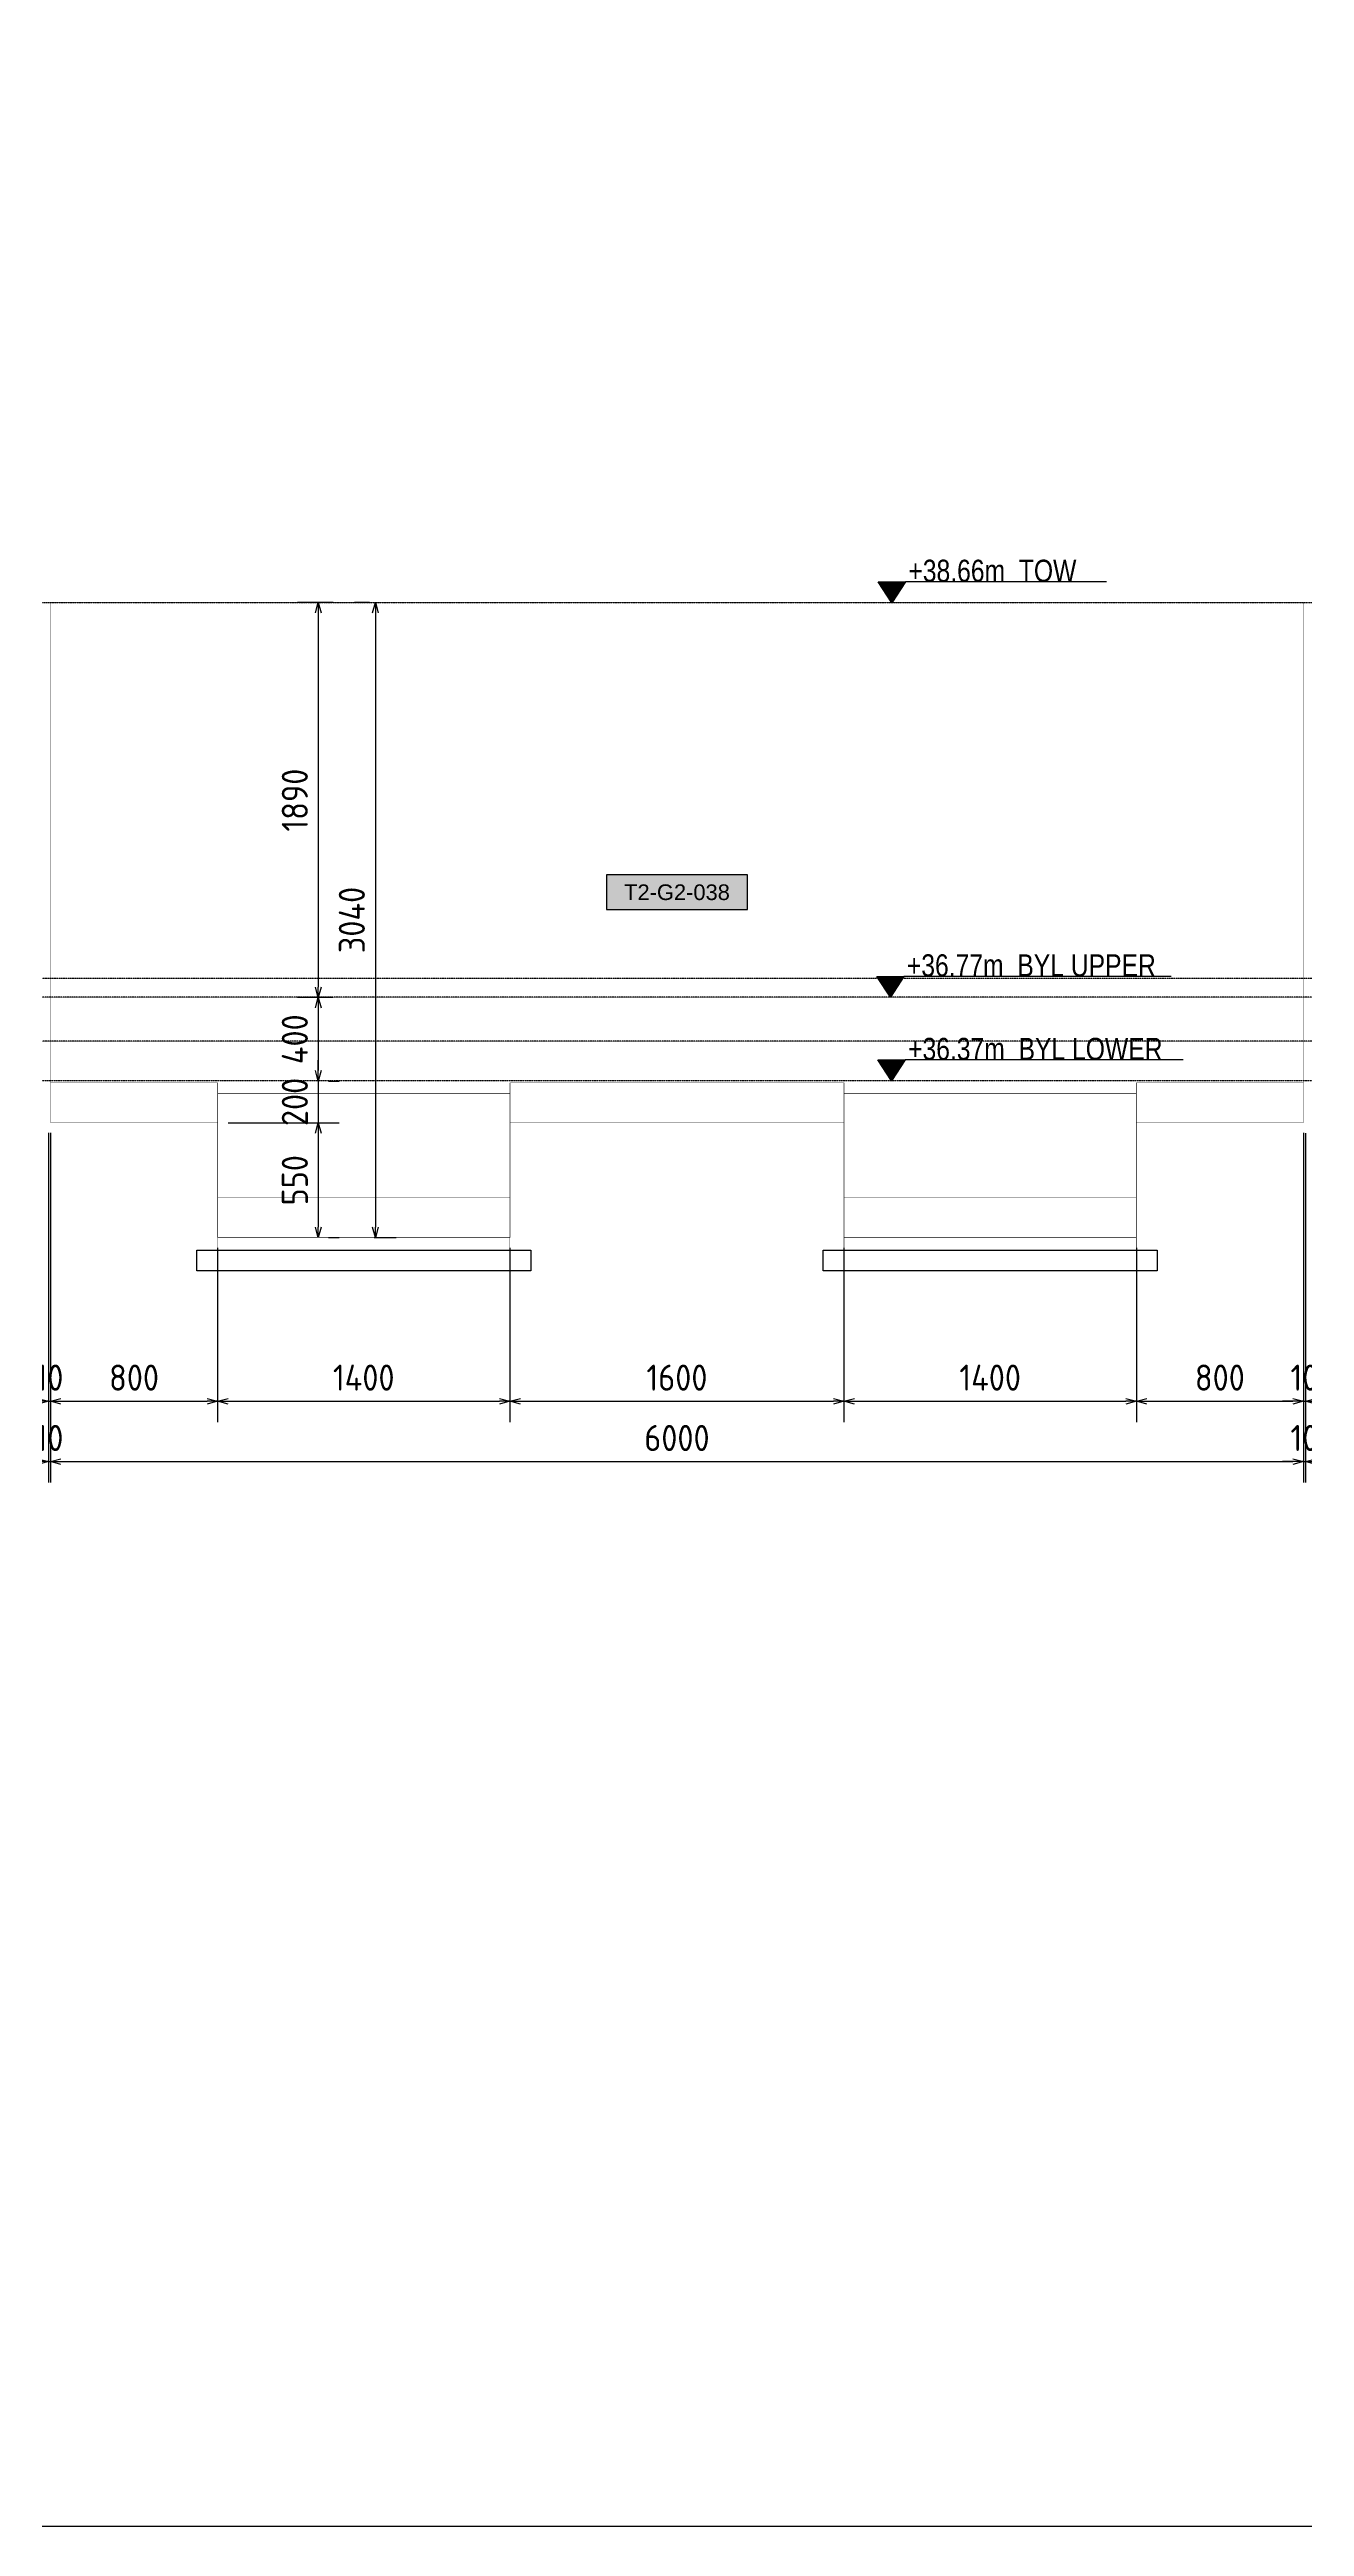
# Model space of a CAD drawing. Header units: centimetres. Extents: x -6122352 to 6876996, y -1694241 to 2592194.
# Drawn here: x 3532537 to 3538547, y 779040 to 790899 of the extents above; entities that cross this region are included whole.
import ezdxf
from ezdxf.enums import TextEntityAlignment as Align

# ---------------------------------------------------------------- set-up
doc = ezdxf.new("R2010")
doc.units = ezdxf.units.CM
doc.header["$MEASUREMENT"] = 0
doc.header["$PDMODE"] = 66
doc.header["$PDSIZE"] = 100
for name, pattern in [('CENTER', [2, 1.25, -0.25, 0.25, -0.25]), ('DASHED2', [0.375, 0.25, -0.125]), ('HIDDEN', [0.375, 0.25, -0.125])]:
    doc.linetypes.add(name, pattern=pattern)
doc.layers.get('Defpoints').update_dxf_attribs({"color": 255, "linetype": 'CENTER'})
for name, color, linetype in [('@MI-TYPE-01', 30, 'Continuous'), ('@MI-TYPE-02', 6, 'Continuous'), ('JML-Dimension', 1, 'Continuous'), ('PANEL-TAGS', 7, 'Continuous'), ('SECTION', 130, 'Continuous')]:
    doc.layers.add(name, color=color, linetype=linetype)
doc.styles.add('PANELTAG_STYLE', font='arial.ttf')
doc.styles.add('Schueco-BEMSTIL', font='isocpeur.ttf', dxfattribs={"width": 0.9})
doc.styles.add('txt-Pisa-std', font='arial.ttf', dxfattribs={"width": 0.8})
doc.dimstyles.new('MI- JWC-TXT-2.5 MM', dxfattribs={"dimscale": 1.5, "dimtxt": 2.5, "dimasz": 1, "dimexe": 2, "dimexo": 1, "dimgap": 1, "dimtad": 1, "dimdec": 0, "dimdsep": 46, "dimtxsty": 'Schueco-BEMSTIL', "dimblk": 'OPEN30', "dimcen": 0, "dimdle": 2, "dimclrd": 140, "dimclre": 8, "dimclrt": 40, "dimadec": 0, "dimazin": 2, "dimtfac": 1, "dimtdec": 0, "dimtix": 1, "dimtmove": 2, "dimatfit": 3, "dimldrblk": 'OPEN', "dimfxl": 2, "dimlwd": -1, "dimlwe": -1, "dimarcsym": 0})

# ---------------------------------------------------------------- blocks, each defined once
blk = doc.blocks.new('T2-ELE FT')
at = {"color": 12, "linetype": 'HIDDEN', "ltscale": 5, "const_width": 2}
blk.add_lwpolyline([(30306558, 1676366), (30306558, 1676866), (30307958, 1676866), (30307958, 1676366)], dxfattribs=at)
at = {"color": 12, "ltscale": 20, "const_width": 2}
blk.add_lwpolyline([(30306558, 1676366), (30307958, 1676366), (30307958, 1676116), (30306558, 1676116)], close=True, dxfattribs=at)
at = {"color": 8, "ltscale": 20}
blk.add_lwpolyline([(30306458, 1676116), (30308058, 1676116), (30308058, 1676016), (30306458, 1676016)], close=True, dxfattribs=at)
blk = doc.blocks.new('_Open30')
at = {"color": 0, "linetype": 'ByBlock', "lineweight": -2}
for p, q in [((-1, 0.27), (0, 0)), ((0, 0), (-1, -0.27)), ((0, 0), (-1, 0))]:
    blk.add_line(p, q, dxfattribs=at)
blk = doc.blocks.new('*D1879')
at = {"layer": '@MI-TYPE-01', "color": 8, "transparency": 16777216}
for p, q in [((3533895, 788251), (3533724, 788251)), ((3533895, 786360), (3533724, 786360))]:
    blk.add_line(p, q, dxfattribs=at)
at = {"layer": '@MI-TYPE-01', "color": 140, "transparency": 16777216}
blk.add_line((3533824, 788201), (3533824, 786410), dxfattribs=at)
at = {"layer": 'Defpoints', "color": 0, "transparency": 16777216}
for p in [(3533945, 788251), (3533824, 786360), (3533945, 786360)]:
    blk.add_point(p, dxfattribs=at)
at = {"layer": '@MI-TYPE-01', "color": 140, "transparency": 16777216, "xscale": 50, "yscale": 50, "zscale": 50}
for p, rotation in [((3533824, 788251), 90), ((3533824, 786360), 270)]:
    blk.add_blockref('_Open30', p, dxfattribs=dict(at, rotation=rotation))
at = {"layer": '@MI-TYPE-01', "color": 40, "transparency": 16777216, "insert": (3533712, 787305), "char_height": 125, "attachment_point": 5, "rotation": 90, "style": 'Schueco-BEMSTIL'}
blk.add_mtext('1890', dxfattribs=at)
blk = doc.blocks.new('_Open')
at = {"color": 0, "linetype": 'ByBlock', "lineweight": -2}
for p, q in [((-1, 0.2), (0, 0)), ((-1, -0.2), (0, 0)), ((0, 0), (-1, 0))]:
    blk.add_line(p, q, dxfattribs=at)
blk = doc.blocks.new('*D1875')
at = {"layer": '@MI-TYPE-01', "color": 8, "transparency": 16777216}
for p, q in [((3533895, 786360), (3533724, 786360)), ((3533874, 785960), (3533924, 785960))]:
    blk.add_line(p, q, dxfattribs=at)
at = {"layer": '@MI-TYPE-01', "color": 140, "transparency": 16777216}
blk.add_line((3533824, 786310), (3533824, 786010), dxfattribs=at)
at = {"layer": 'Defpoints', "color": 0, "transparency": 16777216}
for p in [(3533945, 786360), (3533824, 785960), (3533824, 785960)]:
    blk.add_point(p, dxfattribs=at)
at = {"layer": '@MI-TYPE-01', "color": 140, "transparency": 16777216, "xscale": 50, "yscale": 50, "zscale": 50}
for p, rotation in [((3533824, 786360), 90), ((3533824, 785960), 270)]:
    blk.add_blockref('_Open30', p, dxfattribs=dict(at, rotation=rotation))
at = {"layer": '@MI-TYPE-01', "color": 40, "transparency": 16777216, "insert": (3533712, 786160), "char_height": 125, "attachment_point": 5, "rotation": 90, "style": 'Schueco-BEMSTIL'}
blk.add_mtext('400', dxfattribs=at)
blk = doc.blocks.new('*D1876')
at = {"layer": '@MI-TYPE-01', "color": 140, "transparency": 16777216}
for p, q in [((3533824, 786010), (3533824, 786060)), ((3533824, 785960), (3533824, 785760)), ((3533824, 785710), (3533824, 785660))]:
    blk.add_line(p, q, dxfattribs=at)
at = {"layer": '@MI-TYPE-01', "color": 8, "transparency": 16777216}
for p, q in [((3533874, 785960), (3533924, 785960)), ((3533392, 785760), (3533924, 785760))]:
    blk.add_line(p, q, dxfattribs=at)
at = {"layer": 'Defpoints', "color": 0, "transparency": 16777216}
for p in [(3533824, 785960), (3533342, 785760), (3533824, 785760)]:
    blk.add_point(p, dxfattribs=at)
at = {"layer": '@MI-TYPE-01', "color": 140, "transparency": 16777216, "xscale": 50, "yscale": 50, "zscale": 50}
for p, rotation in [((3533824, 785960), 270), ((3533824, 785760), 90)]:
    blk.add_blockref('_Open30', p, dxfattribs=dict(at, rotation=rotation))
at = {"layer": '@MI-TYPE-01', "color": 40, "transparency": 16777216, "insert": (3533712, 785860), "char_height": 125, "attachment_point": 5, "rotation": 90, "style": 'Schueco-BEMSTIL'}
blk.add_mtext('200', dxfattribs=at)
blk = doc.blocks.new('*D1877')
at = {"layer": '@MI-TYPE-01', "color": 8, "transparency": 16777216}
for p, q in [((3533392, 785760), (3533924, 785760)), ((3533874, 785211), (3533924, 785211))]:
    blk.add_line(p, q, dxfattribs=at)
at = {"layer": '@MI-TYPE-01', "color": 140, "transparency": 16777216}
blk.add_line((3533824, 785710), (3533824, 785261), dxfattribs=at)
at = {"layer": 'Defpoints', "color": 0, "transparency": 16777216}
for p in [(3533342, 785760), (3533824, 785211), (3533824, 785211)]:
    blk.add_point(p, dxfattribs=at)
at = {"layer": '@MI-TYPE-01', "color": 140, "transparency": 16777216, "xscale": 50, "yscale": 50, "zscale": 50}
for p, rotation in [((3533824, 785760), 90), ((3533824, 785211), 270)]:
    blk.add_blockref('_Open30', p, dxfattribs=dict(at, rotation=rotation))
at = {"layer": '@MI-TYPE-01', "color": 40, "transparency": 16777216, "insert": (3533712, 785485), "char_height": 125, "attachment_point": 5, "rotation": 90, "style": 'Schueco-BEMSTIL'}
blk.add_mtext('550', dxfattribs=at)
blk = doc.blocks.new('*D1878')
at = {"layer": '@MI-TYPE-01', "color": 8, "transparency": 16777216}
for p, q in [((3534070, 788251), (3533998, 788251)), ((3534092, 785211), (3534198, 785211))]:
    blk.add_line(p, q, dxfattribs=at)
at = {"layer": '@MI-TYPE-01', "color": 140, "transparency": 16777216}
blk.add_line((3534098, 788201), (3534098, 785261), dxfattribs=at)
at = {"layer": 'Defpoints', "color": 0, "transparency": 16777216}
for p in [(3534120, 788251), (3534042, 785211), (3534098, 785211)]:
    blk.add_point(p, dxfattribs=at)
at = {"layer": '@MI-TYPE-01', "color": 140, "transparency": 16777216, "xscale": 50, "yscale": 50, "zscale": 50}
for p, rotation in [((3534098, 788251), 90), ((3534098, 785211), 270)]:
    blk.add_blockref('_Open30', p, dxfattribs=dict(at, rotation=rotation))
at = {"layer": '@MI-TYPE-01', "color": 40, "transparency": 16777216, "insert": (3533985, 786731), "char_height": 125, "attachment_point": 5, "rotation": 90, "style": 'Schueco-BEMSTIL'}
blk.add_mtext('3040', dxfattribs=at)
blk = doc.blocks.new('*D1911')
at = {"layer": '@MI-TYPE-01', "color": 8, "transparency": 16777216}
for p, q in [((3532532, 785712), (3532532, 784327)), ((3532542, 785712), (3532542, 784327))]:
    blk.add_line(p, q, dxfattribs=at)
at = {"layer": '@MI-TYPE-01', "color": 140, "transparency": 16777216}
for p, q in [((3532482, 784427), (3532432, 784427)), ((3532532, 784427), (3532542, 784427)), ((3532592, 784427), (3532642, 784427))]:
    blk.add_line(p, q, dxfattribs=at)
at = {"layer": 'Defpoints', "color": 0, "transparency": 16777216}
for p in [(3532532, 785762), (3532542, 785762), (3532542, 784427)]:
    blk.add_point(p, dxfattribs=at)
at = {"layer": '@MI-TYPE-01', "color": 140, "transparency": 16777216, "xscale": 50, "yscale": 50, "zscale": 50}
blk.add_blockref('_Open30', (3532532, 784427), dxfattribs=at)
at = {"layer": '@MI-TYPE-01', "color": 140, "transparency": 16777216, "xscale": 50, "yscale": 50, "zscale": 50, "rotation": 180}
blk.add_blockref('_Open30', (3532542, 784427), dxfattribs=at)
at = {"layer": '@MI-TYPE-01', "color": 40, "transparency": 16777216, "insert": (3532537, 784540), "char_height": 125, "attachment_point": 5, "style": 'Schueco-BEMSTIL'}
blk.add_mtext('10', dxfattribs=at)
blk = doc.blocks.new('*D1912')
at = {"layer": '@MI-TYPE-01', "color": 8, "transparency": 16777216}
for p, q in [((3532542, 785712), (3532542, 784327)), ((3533342, 785162), (3533342, 784327))]:
    blk.add_line(p, q, dxfattribs=at)
at = {"layer": '@MI-TYPE-01', "color": 140, "transparency": 16777216}
blk.add_line((3532592, 784427), (3533292, 784427), dxfattribs=at)
at = {"layer": 'Defpoints', "color": 0, "transparency": 16777216}
for p in [(3532542, 785762), (3533342, 785212), (3533342, 784427)]:
    blk.add_point(p, dxfattribs=at)
at = {"layer": '@MI-TYPE-01', "color": 140, "transparency": 16777216, "xscale": 50, "yscale": 50, "zscale": 50, "rotation": 180}
blk.add_blockref('_Open30', (3532542, 784427), dxfattribs=at)
at = {"layer": '@MI-TYPE-01', "color": 140, "transparency": 16777216, "xscale": 50, "yscale": 50, "zscale": 50}
blk.add_blockref('_Open30', (3533342, 784427), dxfattribs=at)
at = {"layer": '@MI-TYPE-01', "color": 40, "transparency": 16777216, "insert": (3532942, 784540), "char_height": 125, "attachment_point": 5, "style": 'Schueco-BEMSTIL'}
blk.add_mtext('800', dxfattribs=at)
blk = doc.blocks.new('*D1913')
at = {"layer": '@MI-TYPE-01', "color": 8, "transparency": 16777216}
for p, q in [((3533342, 785162), (3533342, 784327)), ((3534742, 785162), (3534742, 784327))]:
    blk.add_line(p, q, dxfattribs=at)
at = {"layer": '@MI-TYPE-01', "color": 140, "transparency": 16777216}
blk.add_line((3533392, 784427), (3534692, 784427), dxfattribs=at)
at = {"layer": 'Defpoints', "color": 0, "transparency": 16777216}
for p in [(3533342, 785212), (3534742, 785212), (3534742, 784427)]:
    blk.add_point(p, dxfattribs=at)
at = {"layer": '@MI-TYPE-01', "color": 140, "transparency": 16777216, "xscale": 50, "yscale": 50, "zscale": 50, "rotation": 180}
blk.add_blockref('_Open30', (3533342, 784427), dxfattribs=at)
at = {"layer": '@MI-TYPE-01', "color": 140, "transparency": 16777216, "xscale": 50, "yscale": 50, "zscale": 50}
blk.add_blockref('_Open30', (3534742, 784427), dxfattribs=at)
at = {"layer": '@MI-TYPE-01', "color": 40, "transparency": 16777216, "insert": (3534042, 784540), "char_height": 125, "attachment_point": 5, "style": 'Schueco-BEMSTIL'}
blk.add_mtext('1400', dxfattribs=at)
blk = doc.blocks.new('*D1914')
at = {"layer": '@MI-TYPE-01', "color": 8, "transparency": 16777216}
for p, q in [((3534742, 785162), (3534742, 784327)), ((3536342, 785162), (3536342, 784327))]:
    blk.add_line(p, q, dxfattribs=at)
at = {"layer": '@MI-TYPE-01', "color": 140, "transparency": 16777216}
blk.add_line((3534792, 784427), (3536292, 784427), dxfattribs=at)
at = {"layer": 'Defpoints', "color": 0, "transparency": 16777216}
for p in [(3534742, 785212), (3536342, 785212), (3536342, 784427)]:
    blk.add_point(p, dxfattribs=at)
at = {"layer": '@MI-TYPE-01', "color": 140, "transparency": 16777216, "xscale": 50, "yscale": 50, "zscale": 50, "rotation": 180}
blk.add_blockref('_Open30', (3534742, 784427), dxfattribs=at)
at = {"layer": '@MI-TYPE-01', "color": 140, "transparency": 16777216, "xscale": 50, "yscale": 50, "zscale": 50}
blk.add_blockref('_Open30', (3536342, 784427), dxfattribs=at)
at = {"layer": '@MI-TYPE-01', "color": 40, "transparency": 16777216, "insert": (3535542, 784540), "char_height": 125, "attachment_point": 5, "style": 'Schueco-BEMSTIL'}
blk.add_mtext('1600', dxfattribs=at)
blk = doc.blocks.new('*D1915')
at = {"layer": '@MI-TYPE-01', "color": 8, "transparency": 16777216}
for p, q in [((3536342, 785162), (3536342, 784327)), ((3537742, 785162), (3537742, 784327))]:
    blk.add_line(p, q, dxfattribs=at)
at = {"layer": '@MI-TYPE-01', "color": 140, "transparency": 16777216}
blk.add_line((3536392, 784427), (3537692, 784427), dxfattribs=at)
at = {"layer": 'Defpoints', "color": 0, "transparency": 16777216}
for p in [(3536342, 785212), (3537742, 785212), (3537742, 784427)]:
    blk.add_point(p, dxfattribs=at)
at = {"layer": '@MI-TYPE-01', "color": 140, "transparency": 16777216, "xscale": 50, "yscale": 50, "zscale": 50, "rotation": 180}
blk.add_blockref('_Open30', (3536342, 784427), dxfattribs=at)
at = {"layer": '@MI-TYPE-01', "color": 140, "transparency": 16777216, "xscale": 50, "yscale": 50, "zscale": 50}
blk.add_blockref('_Open30', (3537742, 784427), dxfattribs=at)
at = {"layer": '@MI-TYPE-01', "color": 40, "transparency": 16777216, "insert": (3537042, 784540), "char_height": 125, "attachment_point": 5, "style": 'Schueco-BEMSTIL'}
blk.add_mtext('1400', dxfattribs=at)
blk = doc.blocks.new('*D1916')
at = {"layer": '@MI-TYPE-01', "color": 8, "transparency": 16777216}
for p, q in [((3538542, 785712), (3538542, 784327)), ((3537742, 785162), (3537742, 784327))]:
    blk.add_line(p, q, dxfattribs=at)
at = {"layer": '@MI-TYPE-01', "color": 140, "transparency": 16777216}
blk.add_line((3537792, 784427), (3538492, 784427), dxfattribs=at)
at = {"layer": 'Defpoints', "color": 0, "transparency": 16777216}
for p in [(3538542, 785762), (3537742, 785212), (3538542, 784427)]:
    blk.add_point(p, dxfattribs=at)
at = {"layer": '@MI-TYPE-01', "color": 140, "transparency": 16777216, "xscale": 50, "yscale": 50, "zscale": 50, "rotation": 180}
blk.add_blockref('_Open30', (3537742, 784427), dxfattribs=at)
at = {"layer": '@MI-TYPE-01', "color": 140, "transparency": 16777216, "xscale": 50, "yscale": 50, "zscale": 50}
blk.add_blockref('_Open30', (3538542, 784427), dxfattribs=at)
at = {"layer": '@MI-TYPE-01', "color": 40, "transparency": 16777216, "insert": (3538142, 784540), "char_height": 125, "attachment_point": 5, "style": 'Schueco-BEMSTIL'}
blk.add_mtext('800', dxfattribs=at)
blk = doc.blocks.new('*D1917')
at = {"layer": '@MI-TYPE-01', "color": 8, "transparency": 16777216}
for p, q in [((3538542, 785712), (3538542, 784327)), ((3538552, 785711), (3538552, 784327))]:
    blk.add_line(p, q, dxfattribs=at)
at = {"layer": '@MI-TYPE-01', "color": 140, "transparency": 16777216}
for p, q in [((3538492, 784427), (3538442, 784427)), ((3538542, 784427), (3538552, 784427)), ((3538602, 784427), (3538652, 784427))]:
    blk.add_line(p, q, dxfattribs=at)
at = {"layer": 'Defpoints', "color": 0, "transparency": 16777216}
for p in [(3538542, 785762), (3538552, 785761), (3538552, 784427)]:
    blk.add_point(p, dxfattribs=at)
at = {"layer": '@MI-TYPE-01', "color": 140, "transparency": 16777216, "xscale": 50, "yscale": 50, "zscale": 50}
blk.add_blockref('_Open30', (3538542, 784427), dxfattribs=at)
at = {"layer": '@MI-TYPE-01', "color": 140, "transparency": 16777216, "xscale": 50, "yscale": 50, "zscale": 50, "rotation": 180}
blk.add_blockref('_Open30', (3538552, 784427), dxfattribs=at)
at = {"layer": '@MI-TYPE-01', "color": 40, "transparency": 16777216, "insert": (3538547, 784540), "char_height": 125, "attachment_point": 5, "style": 'Schueco-BEMSTIL'}
blk.add_mtext('10', dxfattribs=at)
blk = doc.blocks.new('*U1142')
at = {"layer": 'JML-Dimension'}
h = blk.add_hatch(color=10, dxfattribs=at)
h.dxf.hatch_style = 1
h.paths.add_polyline_path([(0, 0), (-1.54, 2.37), (1.54, 2.37)])
blk.add_line((24.31, 2.37), (1.54, 2.37), dxfattribs=at)
blk.add_lwpolyline([(0, 0), (-1.54, 2.37), (1.54, 2.37), (0, 0)], dxfattribs=at)
at = {"color": 5, "style": 'txt-Pisa-std', "width": 0.8}
blk.add_attdef('+0.0', text='', height=2.5, dxfattribs=at).set_placement((1.87, 2.37), align=Align.BOTTOM_LEFT)
blk = doc.blocks.new('*U1445')
at = {"layer": 'JML-Dimension'}
h = blk.add_hatch(color=10, dxfattribs=at)
h.dxf.hatch_style = 1
h.paths.add_polyline_path([(0, 0), (-1.54, 2.37), (1.54, 2.37)])
blk.add_line((31.81, 2.37), (1.54, 2.37), dxfattribs=at)
blk.add_lwpolyline([(0, 0), (-1.54, 2.37), (1.54, 2.37), (0, 0)], dxfattribs=at)
at = {"color": 5, "style": 'txt-Pisa-std', "width": 0.8}
blk.add_attdef('+0.0', text='', height=2.5, dxfattribs=at).set_placement((1.87, 2.37), align=Align.BOTTOM_LEFT)
blk = doc.blocks.new('*U1446')
at = {"layer": 'JML-Dimension'}
h = blk.add_hatch(color=10, dxfattribs=at)
h.dxf.hatch_style = 1
h.paths.add_polyline_path([(0, 0), (-1.54, 2.37), (1.54, 2.37)])
blk.add_line((33.03, 2.37), (1.54, 2.37), dxfattribs=at)
blk.add_lwpolyline([(0, 0), (-1.54, 2.37), (1.54, 2.37), (0, 0)], dxfattribs=at)
at = {"color": 5, "style": 'txt-Pisa-std', "width": 0.8}
blk.add_attdef('+0.0', text='', height=2.5, dxfattribs=at).set_placement((1.87, 2.37), align=Align.BOTTOM_LEFT)
blk = doc.blocks.new('*D1944')
at = {"layer": '@MI-TYPE-01', "color": 8, "transparency": 16777216}
for p, q in [((3532532, 785712), (3532532, 784038)), ((3532542, 785712), (3532542, 784038))]:
    blk.add_line(p, q, dxfattribs=at)
at = {"layer": '@MI-TYPE-01', "color": 140, "transparency": 16777216}
for p, q in [((3532482, 784138), (3532432, 784138)), ((3532532, 784138), (3532542, 784138)), ((3532592, 784138), (3532642, 784138))]:
    blk.add_line(p, q, dxfattribs=at)
at = {"layer": 'Defpoints', "color": 0, "transparency": 16777216}
for p in [(3532532, 785762), (3532542, 785762), (3532542, 784138)]:
    blk.add_point(p, dxfattribs=at)
at = {"layer": '@MI-TYPE-01', "color": 140, "transparency": 16777216, "xscale": 50, "yscale": 50, "zscale": 50}
blk.add_blockref('_Open30', (3532532, 784138), dxfattribs=at)
at = {"layer": '@MI-TYPE-01', "color": 140, "transparency": 16777216, "xscale": 50, "yscale": 50, "zscale": 50, "rotation": 180}
blk.add_blockref('_Open30', (3532542, 784138), dxfattribs=at)
at = {"layer": '@MI-TYPE-01', "color": 40, "transparency": 16777216, "insert": (3532537, 784251), "char_height": 125, "attachment_point": 5, "style": 'Schueco-BEMSTIL'}
blk.add_mtext('10', dxfattribs=at)
blk = doc.blocks.new('*D1945')
at = {"layer": '@MI-TYPE-01', "color": 8, "transparency": 16777216}
for p, q in [((3532542, 785712), (3532542, 784038)), ((3538542, 785712), (3538542, 784038))]:
    blk.add_line(p, q, dxfattribs=at)
at = {"layer": '@MI-TYPE-01', "color": 140, "transparency": 16777216}
blk.add_line((3532592, 784138), (3538492, 784138), dxfattribs=at)
at = {"layer": 'Defpoints', "color": 0, "transparency": 16777216}
for p in [(3532542, 785762), (3538542, 785762), (3538542, 784138)]:
    blk.add_point(p, dxfattribs=at)
at = {"layer": '@MI-TYPE-01', "color": 140, "transparency": 16777216, "xscale": 50, "yscale": 50, "zscale": 50, "rotation": 180}
blk.add_blockref('_Open30', (3532542, 784138), dxfattribs=at)
at = {"layer": '@MI-TYPE-01', "color": 140, "transparency": 16777216, "xscale": 50, "yscale": 50, "zscale": 50}
blk.add_blockref('_Open30', (3538542, 784138), dxfattribs=at)
at = {"layer": '@MI-TYPE-01', "color": 40, "transparency": 16777216, "insert": (3535542, 784251), "char_height": 125, "attachment_point": 5, "style": 'Schueco-BEMSTIL'}
blk.add_mtext('6000', dxfattribs=at)
blk = doc.blocks.new('*D1946')
at = {"layer": '@MI-TYPE-01', "color": 8, "transparency": 16777216}
for p, q in [((3538542, 785712), (3538542, 784038)), ((3538552, 785711), (3538552, 784038))]:
    blk.add_line(p, q, dxfattribs=at)
at = {"layer": '@MI-TYPE-01', "color": 140, "transparency": 16777216}
for p, q in [((3538492, 784138), (3538442, 784138)), ((3538542, 784138), (3538552, 784138)), ((3538602, 784138), (3538652, 784138))]:
    blk.add_line(p, q, dxfattribs=at)
at = {"layer": 'Defpoints', "color": 0, "transparency": 16777216}
for p in [(3538542, 785762), (3538552, 785761), (3538552, 784138)]:
    blk.add_point(p, dxfattribs=at)
at = {"layer": '@MI-TYPE-01', "color": 140, "transparency": 16777216, "xscale": 50, "yscale": 50, "zscale": 50}
blk.add_blockref('_Open30', (3538542, 784138), dxfattribs=at)
at = {"layer": '@MI-TYPE-01', "color": 140, "transparency": 16777216, "xscale": 50, "yscale": 50, "zscale": 50, "rotation": 180}
blk.add_blockref('_Open30', (3538552, 784138), dxfattribs=at)
at = {"layer": '@MI-TYPE-01', "color": 40, "transparency": 16777216, "insert": (3538547, 784251), "char_height": 125, "attachment_point": 5, "style": 'Schueco-BEMSTIL'}
blk.add_mtext('10', dxfattribs=at)
blk = doc.blocks.new('PANELTAG')
at = {"layer": 'PANEL-TAGS', "color": 1}
blk.add_lwpolyline([(-13.5, -3.3), (13.5, -3.3), (13.5, 3.3), (-13.5, 3.3)], close=True, dxfattribs=at)
at = {"layer": 'PANEL-TAGS', "color": 40, "true_color": 0xffd700}
blk.add_solid([(-13.5, -3.3), (13.5, -3.3), (-13.5, 3.3), (13.5, 3.3)], dxfattribs=at)
at = {"layer": 'PANEL-TAGS', "color": 5, "style": 'PANELTAG_STYLE'}
blk.add_attdef('TAGNO', text='', height=3, dxfattribs=at).set_placement((0, 0), align=Align.CENTER)

msp = doc.modelspace()

# ---------------------------------------------------------------- linework, layer by layer
msp.add_lwpolyline([(3278170.28592, 802757.28808), (3588252.33865, 802757.28808), (3588252.33865, 779039.77254), (3278170.28592, 779039.77254)], close=True)
at = {"layer": '@MI-TYPE-01', "const_width": 2.5}
for points in [[(3538542.23209, 788251.05795), (3532542.23209, 788251.05795), (3532542.23209, 785951.15745), (3533342.23209, 785951.15745), (3533342.23209, 785401.15745), (3534742.23209, 785401.15745), (3534742.23209, 785951.15745), (3536342.23209, 785951.15745), (3536342.23209, 785401.15745), (3537742.23209, 785401.15745), (3537742.23209, 785951.15745), (3538542.23209, 785951.21327)], [(3532542.23209, 788250.51806), (3538542.23209, 788250.51806), (3538542.23209, 785761.61757), (3537742.23209, 785761.61757), (3537742.23209, 785211.61757), (3536342.23209, 785211.61757), (3536342.23209, 785761.61757), (3534742.23209, 785761.61757), (3534742.23209, 785211.61757), (3533342.23209, 785211.61757), (3533342.23209, 785761.61757), (3532542.23209, 785761.67338)]]:
    msp.add_lwpolyline(points, close=True, dxfattribs=at)
at = {"layer": '@MI-TYPE-02', "color": 160, "linetype": 'DASHED2', "ltscale": 5}
for points in [[(3435203.18591, 788251.32789), (3561055.87609, 788251.32789)], [(3562797.02712, 786360.83998), (3520512.24667, 786360.83998)], [(3563739.7194, 786450.51811), (3520522.23938, 786450.51811)], [(3563739.7194, 786150.51811), (3520522.23938, 786150.51811)], [(3562797.02712, 785960.83998), (3520522.24302, 785960.83998)]]:
    msp.add_lwpolyline(points, dxfattribs=at)

# ---------------------------------------------------------------- block references
at = {"color": 2}
for p in [(-26773215.92947, -890964.98625), (-26770215.92947, -890964.98625)]:
    msp.add_blockref('T2-ELE FT', p, dxfattribs=at)
at = {"layer": 'PANEL-TAGS'}
ref = msp.add_blockref('PANELTAG', (3535542.2358, 786864.02499), dxfattribs=dict(at, xscale=25, yscale=25, zscale=25))
ref.add_attrib('TAGNO', 'T2-G2-038', dxfattribs={"color": 5, "height": 75, "style": 'PANELTAG_STYLE'}).set_placement((3535542.2358, 786864.02499), align=Align.MIDDLE_CENTER)
at = {"layer": 'SECTION', "color": 6}
ref = msp.add_blockref('*U1142', (3536571.24602, 788249.97818), dxfattribs=dict(at, xscale=42.30147098076819, yscale=42.30147098076819, zscale=42.30147098076819))
ref.add_attrib('+0.0', '+38.66m  TOW', (3536650.37466, 788350.23524), dxfattribs={"layer": 'JML-Dimension', "color": 5, "height": 105.7536775, "style": 'txt-Pisa-std', "width": 0.8})
ref = msp.add_blockref('*U1445', (3536563.95253, 786360.83998), dxfattribs=dict(at, xscale=42.30147098076819, yscale=42.30147098076819, zscale=42.30147098076819))
ref.add_attrib('+0.0', '+36.77m  BYL UPPER', (3536643.08117, 786461.09705), dxfattribs={"layer": 'JML-Dimension', "color": 5, "height": 105.7536775, "style": 'txt-Pisa-std', "width": 0.8})
ref = msp.add_blockref('*U1446', (3536569.78529, 785960.83998), dxfattribs=dict(at, xscale=42.30147098076819, yscale=42.30147098076819, zscale=42.30147098076819))
ref.add_attrib('+0.0', '+36.37m  BYL LOWER', (3536648.91394, 786061.09705), dxfattribs={"layer": 'JML-Dimension', "color": 5, "height": 105.7536775, "style": 'txt-Pisa-std', "width": 0.8})

# ---------------------------------------------------------------- dimensions: what is measured, and where the dimension line sits
at = {"layer": '@MI-TYPE-01'}
for base, p1, p2, picture, middle in [((3533824.45499, 786360.3001), (3533944.99599, 788250.51806), (3533944.99599, 786360.3001), '*D1879', (3533711.95499, 787305.40908)), ((3534097.92863, 785210.61757), (3534120.05418, 788250.51806), (3534042.23209, 785210.61757), '*D1878', (3533985.42863, 786730.56781)), ((3533824.45499, 785960.3001), (3533944.99599, 786360.3001), (3533824.45499, 785960.3001), '*D1875', (3533711.95499, 786160.3001)), ((3533824.45499, 785760.15357), (3533824.45499, 785960.3001), (3533342.23209, 785760.15357), '*D1876', (3533711.95499, 785860.22683)), ((3533824.45499, 785210.61757), (3533342.23209, 785760.15357), (3533824.45499, 785210.61757), '*D1877', (3533711.95499, 785485.38557))]:
    dim = msp.add_linear_dim(base=base, p1=p1, p2=p2, angle=90, dimstyle='MI- JWC-TXT-2.5 MM', dxfattribs=at)
    dim.commit()
    dim.dimension.update_dxf_attribs({"geometry": picture, "text_midpoint": middle})
for base, p1, p2, picture, middle in [((3532542.23209, 784427.32311), (3532532.23574, 785761.88751), (3532542.23209, 785761.67338), '*D1911', (3532537.23391, 784539.82311)), ((3532542.23209, 784138.15718), (3532532.23574, 785761.88751), (3532542.23209, 785761.67338), '*D1944', (3532537.23391, 784250.65718)), ((3533342.23209, 784427.32311), (3532542.23209, 785761.67338), (3533342.23209, 785211.61757), '*D1912', (3532942.23209, 784539.82311)), ((3538542.23209, 784138.15718), (3532542.23209, 785761.67338), (3538542.23209, 785761.61757), '*D1945', (3535542.23209, 784250.65718)), ((3538542.23209, 784427.32311), (3537742.23209, 785211.61757), (3538542.23209, 785761.61757), '*D1916', (3538142.23209, 784539.82311)), ((3538552.22845, 784427.32311), (3538542.23209, 785761.61757), (3538552.22845, 785761.40344), '*D1917', (3538547.23027, 784539.82311)), ((3538552.22845, 784138.15718), (3538542.23209, 785761.61757), (3538552.22845, 785761.40344), '*D1946', (3538547.23027, 784250.65718)), ((3534742.23209, 784427.32311), (3533342.23209, 785211.61757), (3534742.23209, 785211.61757), '*D1913', (3534042.23209, 784539.82311)), ((3536342.23209, 784427.32311), (3534742.23209, 785211.61757), (3536342.23209, 785211.61757), '*D1914', (3535542.23209, 784539.82311)), ((3537742.23209, 784427.32311), (3536342.23209, 785211.61757), (3537742.23209, 785211.61757), '*D1915', (3537042.23209, 784539.82311))]:
    dim = msp.add_linear_dim(base=base, p1=p1, p2=p2, dimstyle='MI- JWC-TXT-2.5 MM', dxfattribs=at)
    dim.commit()
    dim.dimension.update_dxf_attribs({"geometry": picture, "text_midpoint": middle})

doc.saveas('drawing.dxf')
